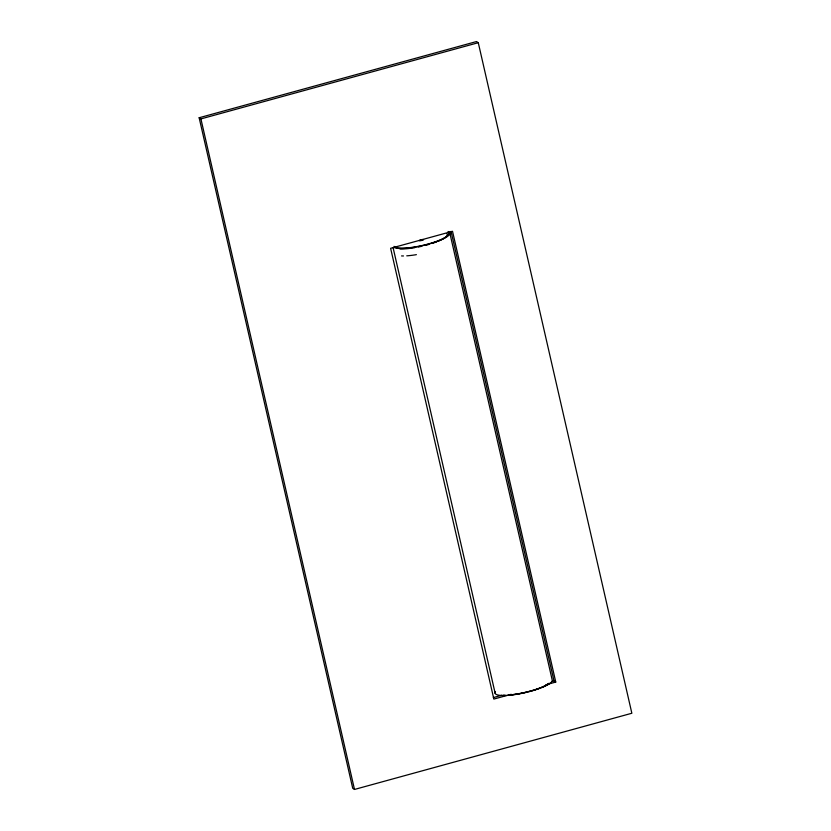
<?xml version="1.0" encoding="UTF-8"?>
<svg xmlns="http://www.w3.org/2000/svg" width="831" height="831" viewBox="0 0 831 831"><rect width="100%" height="100%" fill="white"/><g stroke="black" fill="none" stroke-linecap="round" stroke-linejoin="round"><path stroke-width="1.25" d="M420.829 239.775C415.043 242.423 428.536 238.996 421.452 239.619M199.149 117.753L476.506 41.55L478.272 42.703L631.851 713.247L354.494 789.45L352.728 788.297L199.149 117.753L200.915 118.906L354.494 789.45M200.915 118.906L478.272 42.703M493.313 697.583L501.872 695.225M551.587 681.576L553.997 680.911L555.762 682.064L545.863 684.786M511.19 694.311L493.853 699.068L390.612 248.303L452.521 231.298L555.762 682.064M451.046 231.402L553.997 680.911M449.758 232.742L552.148 679.768A29.324 6.201 -12.9 0 1 522.813 693.158A29.324 6.201 -12.9 0 1 495.421 691.776M393.105 247.711L495.203 693.48M549.052 683.3A27.558 5.827 -12.9 0 1 528.578 691.631M527.425 691.922A27.558 5.827 -12.9 0 1 509.621 694.986M505.165 695.194A27.558 5.827 -12.9 0 1 503.233 695.163M446.891 233.75A27.558 5.827 -12.9 0 1 437.864 241.343M436.774 241.769A27.558 5.827 -12.9 0 1 433.221 243.057M428.703 244.47A27.558 5.827 -12.9 0 1 425.285 245.415M421.795 246.267A27.558 5.827 -12.9 0 1 418.273 247.025M414.794 247.669A27.558 5.827 -12.9 0 1 399.95 248.936M416.393 254.65A27.558 5.827 -12.9 0 1 406.754 255.834M403.482 255.958A27.558 5.827 -12.9 0 1 401.55 255.927M448.543 232.836A28.171 5.952 -12.9 0 1 424.911 244.854A28.171 5.952 -12.9 0 1 394.039 246.35M549.083 683.404A28.171 5.952 -12.9 0 1 541.552 687.362M540.441 687.798A28.171 5.952 -12.9 0 1 534.229 689.959M533.118 690.291A28.171 5.952 -12.9 0 1 528.474 691.579M527.301 691.88A28.171 5.952 -12.9 0 1 509.33 694.965M448.044 231.496A29.324 6.201 -12.9 0 1 431.445 243.317A29.324 6.201 -12.9 0 1 394.528 247.69"/></g></svg>
